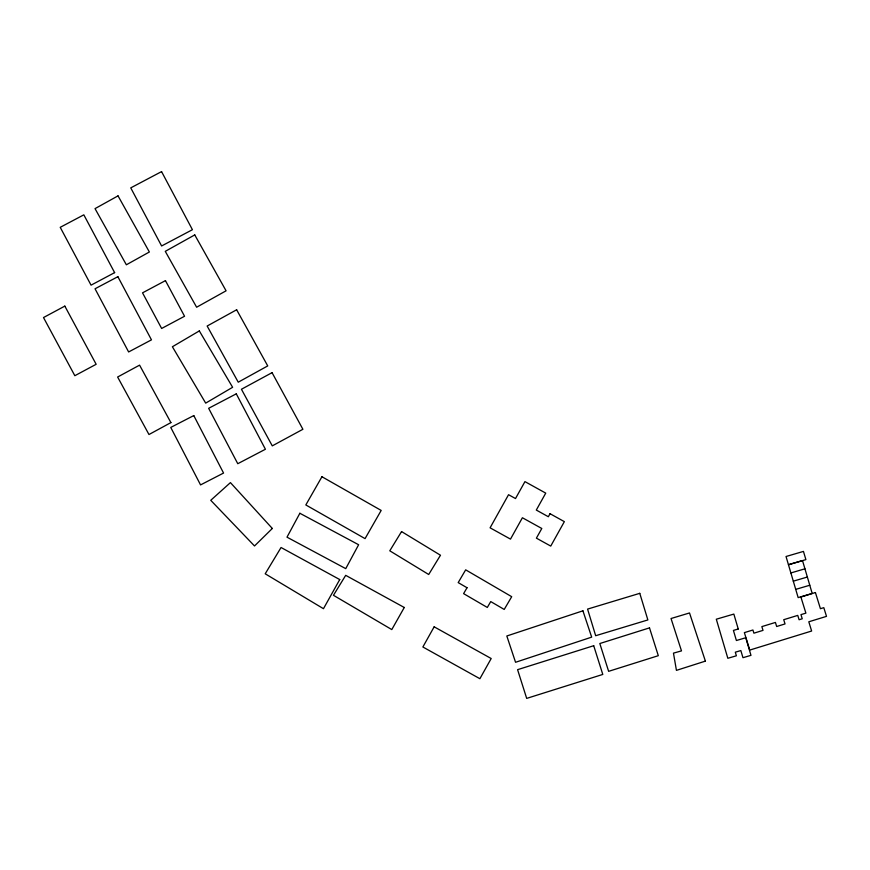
<?xml version="1.0" encoding="UTF-8"?>
<svg xmlns="http://www.w3.org/2000/svg" width="870" height="870" viewBox="0 0 870 870"><rect width="100%" height="100%" fill="white"/><g stroke="black" fill="none" stroke-linecap="round" stroke-linejoin="round"><path stroke-width="1.3" d="M790.884 572.949L804.935 568.806L807.36 577.038L812.199 593.46L798.149 597.603L786.034 556.506L803.456 551.406L805.892 559.627L788.459 564.717L802.51 560.595L804.935 568.806M793.32 581.16L807.36 577.038M795.745 589.371L809.774 585.249M299.867 513.267L286.991 537.171L345.749 568.643L358.625 544.74L299.867 513.267M550.025 513.702L548.35 516.736L536.301 510.059L545.74 493.127L524.947 481.621L515.508 498.553L508.548 494.704L490.093 527.818L510.494 539.117L522.402 517.748L541.803 528.481L536.399 538.149L550.743 546.088L564.358 521.641L550.025 513.702M339.735 579.561L323.466 608.695L265.209 573.798L281.053 547.502L339.735 579.561M434.152 626.813L422.874 646.986L479.892 678.709L491.191 658.525L434.152 626.813M404.278 607.488L391.794 629.575L333.46 595.297L345.694 575.342L404.278 607.488M321.943 476.738L305.827 504.948L365.063 538.628L381.18 510.429L321.943 476.738M467.027 587.739L463.601 593.634L487.309 607.456L490.745 601.583L504.219 609.446L511.701 596.689L465.678 569.839L458.196 582.606L467.027 587.739M401.559 531.57L389.782 550.808L428.703 574.494L440.481 555.234L401.559 531.57M272.321 528.471L254.518 545.968L210.747 500.304L230.43 482.611L272.321 528.471M199.328 330.915L172.391 346.749L205.69 403.125L232.616 387.291L199.328 330.915M194.75 234.911L165.278 251.343L196.62 307.23L226.08 290.808L194.75 234.911M118.026 195.87L95.026 208.626L126.357 264.784L149.368 251.995L118.026 195.87M236.64 309.774L207.147 326.032L238.249 382.191L267.732 365.911L236.64 309.774M170.901 422.613L148.977 434.521L117.624 377.025L139.581 365.139L170.901 422.613M272.06 372.654L241.436 389.26L272.277 445.875L302.901 429.28L272.06 372.654M64.826 306.109L43.5 317.55L74.831 375.709L96.157 364.291L64.826 306.109M165.452 280.629L142.528 292.842L161.635 328.469L184.549 316.256L165.452 280.629M114.633 272.636L91.056 285.164L60.226 227.32L83.824 214.836L114.633 272.636M117.874 276.693L95.037 288.775L128.629 351.958L151.467 339.855L117.874 276.693M161.559 171.607L130.75 187.876L161.613 245.971L192.422 229.702L161.559 171.607M236.281 393.838L208.648 408.302L237.771 463.71L265.415 449.257L236.281 393.838M193.782 415.577L170.759 427.431L200.557 484.916L223.557 473.052L193.782 415.577M582.922 610.816L506.818 635.992L515.551 662.287L591.676 637.134L582.922 610.816M705.396 661.124L676.436 670.368L673.467 653.131L681.493 650.89L671.031 618.516L689.518 612.958L705.396 661.124M649.498 627.879L599.821 643.528L608.63 671.336L658.307 655.686L649.498 627.879M593.71 645.714L517.585 669.672L526.687 698.393L602.79 674.435L593.71 645.714M815.418 592.546L800.9 597.027L805.892 613.122L800.965 614.633L802.238 618.777L799.095 619.744L797.757 615.394L783.729 619.701L785.034 623.931L776.671 626.509L775.42 622.442L761.859 626.607L763.012 630.38L753.898 633.175L752.92 630L744.372 632.631L749.766 650.075L811.634 631.022L808.806 621.789L826.5 616.362L823.803 607.662L820.432 608.695L815.418 592.546M639.776 593.329L587.576 609.098L595.667 635.72L647.867 619.94L639.776 593.329M738.249 628.999L733.421 630.424L736.401 640.505L745.775 637.743L750.973 655.349L742.958 657.687L740.838 650.564L735.313 652.195L736.379 655.795L727.831 658.285L716.304 619.212L733.845 614.079L738.249 628.999"/></g></svg>
